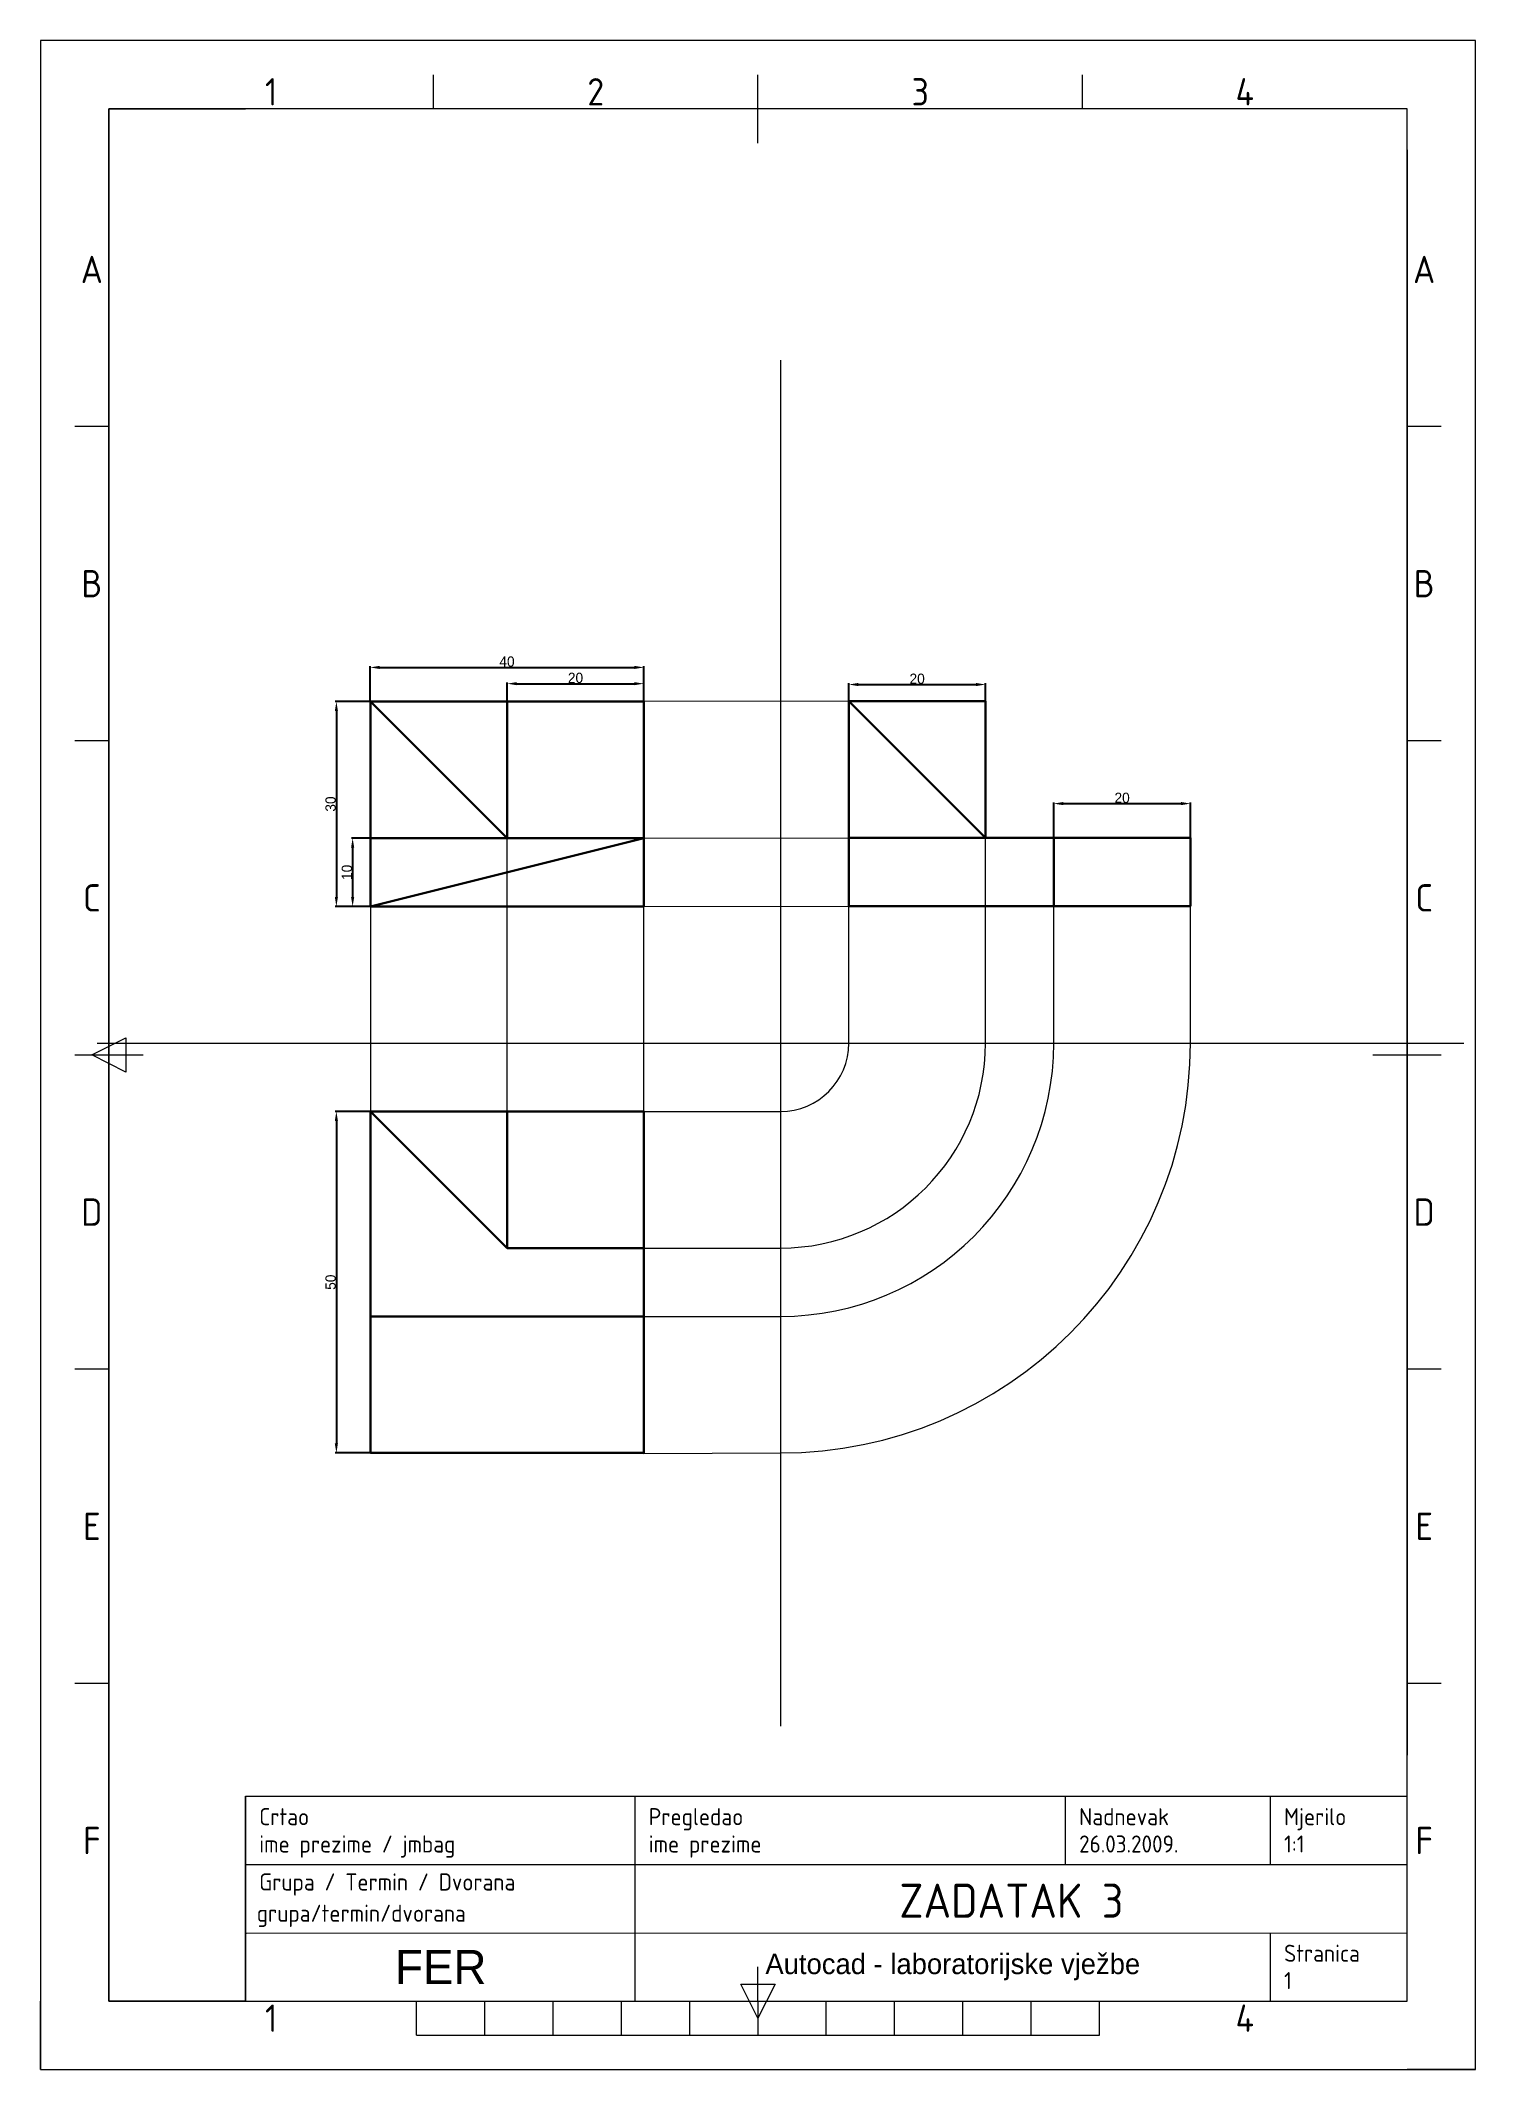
# Paper-space layout 'pdf' of a CAD drawing. Header units: inches, sheet in millimetres. Extents: x 0 to 210, y 0 to 297.
# The model-space entities are those that its viewports show. They can reach past a viewport. Long polylines and large blocks are cut down to what shows.
import ezdxf
from ezdxf.enums import TextEntityAlignment as Align

# ---------------------------------------------------------------- set-up
doc = ezdxf.new("R2010")
doc.units = ezdxf.units.IN
doc.header["$MEASUREMENT"] = 0
for name, color, linetype, lineweight in [('FRAME 050', 7, 'Continuous', 0), ('FRAME 070', 7, 'Continuous', 0), ('FRAME 200', 8, 'Continuous', 0), ('kota', 250, 'Continuous', 15), ('pomoćna', 80, 'Continuous', 15), ('TEKST SASTAVNICE', 7, 'Continuous', 0), ('vidljivi brid', 250, 'Continuous', 30), ('Viewport', 7, 'Continuous', 0)]:
    doc.layers.add(name, color=color, linetype=linetype, lineweight=lineweight)
doc.styles.add('ISO Proportional', font='')
doc.styles.get('ISO Proportional').set_extended_font_data('isocp.shx')
doc.dimstyles.get("Standard").update_dxf_attribs({"dimtxt": 1.5, "dimasz": 1.4, "dimexe": 0.18, "dimexo": 0.0625, "dimgap": 0.09, "dimtad": 1, "dimdec": 0, "dimzin": 0, "dimdsep": 46, "dimtxsty": 'Standard', "dimcen": 0.09, "dimclrd": 7, "dimadec": 0, "dimazin": 0, "dimtfac": 1, "dimtdec": 0, "dimtofl": 0, "dimtmove": 0, "dimatfit": 3, "dimfxl": 1, "dimtolj": 1, "dimtzin": 0, "dimarcsym": 1})

# ---------------------------------------------------------------- blocks, each defined once
blk = doc.blocks.new('ISO_A4_FER_AutoCAD[1].dwg')
at = {"layer": 'FRAME 050'}
for p, q in [((57.5, 287), (57.5, 292)), ((105, 282), (105, 292)), ((152.5, 287), (152.5, 292)), ((10, 240.5), (5, 240.5)), ((205, 240.5), (200, 240.5)), ((10, 194.5), (5, 194.5)), ((205, 194.5), (200, 194.5)), ((7.5, 148.5), (12.5, 151)), ((12.5, 151), (12.5, 146)), ((5, 148.5), (15, 148.5)), ((12.5, 146), (7.5, 148.5)), ((195, 148.5), (205, 148.5)), ((10, 102.5), (5, 102.5)), ((205, 102.5), (200, 102.5)), ((10, 56.5), (5, 56.5)), ((205, 56.5), (200, 56.5)), ((105, 10), (105, 15)), ((105, 7.5), (102.5, 12.5)), ((102.5, 12.5), (107.5, 12.5)), ((107.5, 12.5), (105, 7.5)), ((55, 5), (55, 10)), ((65, 5), (65, 10)), ((75, 5), (75, 10)), ((85, 5), (85, 10)), ((95, 5), (95, 10)), ((105, 10), (105, 5)), ((115, 5), (115, 10)), ((125, 5), (125, 10)), ((135, 5), (135, 10)), ((145, 5), (145, 10)), ((155, 5), (155, 10)), ((55, 5), (155, 5))]:
    blk.add_line(p, q, dxfattribs=at)
at = {"layer": 'FRAME 070'}
for p, q in [((10, 287), (10, 10)), ((200, 287), (10, 287)), ((200, 10), (200, 287)), ((30, 40), (200, 40)), ((30, 10), (30, 40)), ((87, 30), (87, 40)), ((150, 30), (150, 40)), ((180, 30), (180, 40)), ((30, 30), (200, 30)), ((87.01, 10.02), (87.02, 30)), ((30.13, 19.97), (200, 20)), ((180, 10), (180, 20)), ((10, 10), (200, 10))]:
    blk.add_line(p, q, dxfattribs=at)
at = {"layer": 'FRAME 200'}
for p, q in [((0, 297), (0, 287)), ((10, 297), (0, 297)), ((210, 297), (200, 297)), ((210, 287), (210, 297)), ((0, 0), (0, 10)), ((210, 0), (210, 10)), ((0, 0), (10, 0)), ((210, 0), (200, 0))]:
    blk.add_line(p, q, dxfattribs=at)
at = {"layer": 'Viewport'}
for p, q in [((10, 287), (30, 287)), ((10, 10), (10, 287)), ((200, 281), (200, 46)), ((30, 40), (30, 10)), ((30, 10), (10, 10))]:
    blk.add_line(p, q, dxfattribs=at)
at = {"layer": 'FRAME 050', "style": 'ISO Proportional'}
for s, p in [('1', (33.75, 289.5)), ('2', (81.25, 289.5)), ('3', (128.75, 289.5)), ('4', (176.25, 289.5)), ('A', (7.5, 263.5)), ('A', (202.5, 263.5)), ('B', (7.5, 217.5)), ('B', (202.5, 217.5)), ('C', (7.5, 171.5)), ('C', (202.5, 171.5)), ('D', (7.5, 125.5)), ('D', (202.5, 125.5)), ('E', (7.5, 79.5)), ('E', (202.5, 79.5)), ('F', (7.5, 33.5)), ('F', (202.5, 33.5)), ('1', (33.75, 7.5)), ('4', (176.25, 7.5))]:
    blk.add_text(s, height=4, dxfattribs=at).set_placement(p, align=Align.MIDDLE_CENTER)
at = {"layer": 'FRAME 070', "linetype": 'Continuous', "lineweight": 0, "attachment_point": 5}
for s, insert, char_height, width in [('FER', (58.57, 14.99), 5, 56.8833), ('Autocad - laboratorijske vježbe', (133.51, 15), 3, 92.9897)]:
    blk.add_mtext(s, dxfattribs=dict(at, insert=insert, char_height=char_height, width=width))
at = {"layer": 'TEKST SASTAVNICE', "linetype": 'Continuous', "lineweight": 0, "char_height": 2.5, "attachment_point": 1, "style": 'ISO Proportional'}
for s, insert, width in [('Crtao', (32, 38.25), 9.5238), ('Pregledao', (89, 38.25), 17.619), ('Nadnevak', (152, 38.25), 17.0238), ('Mjerilo', (182, 38.25), 11.1905), ('Stranica', (182, 18.25), 14.6429)]:
    blk.add_mtext(s, dxfattribs=dict(at, insert=insert, width=width))
at = {"layer": 'TEKST SASTAVNICE', "linetype": 'Continuous', "lineweight": 0, "insert": (32, 28.69), "char_height": 2.5, "width": 52.2994, "attachment_point": 1}
blk.add_mtext('{\\Fisocp|c238;Grupa / Termin / Dvorana}', dxfattribs=at)
at = {"layer": 'TEKST SASTAVNICE', "style": 'ISO Proportional'}
for tag, p in [('IME_I_PREZIME/MB', (32, 33)), ('IME_I_PREZIME_ASISTENTA', (89, 33)), ('NADNEVAK', (152, 33)), ('MJERILO', (182, 33)), ('GRUPA/TERMIN/DVORANA', (31.64, 22.86)), ('STR_BR', (182, 13))]:
    blk.add_attdef(tag, text='', height=2.5, dxfattribs=at).set_placement(p, align=Align.MIDDLE_LEFT)
blk.add_attdef('NAZIV_CRTEZA', text='', height=5, dxfattribs=at).set_placement((142.08, 24.7), align=Align.MIDDLE_CENTER)
blk = doc.blocks.new('*D2')
at = {"layer": 'Defpoints', "color": 0}
for p in [(30, 52.49), (10, 50.06), (30, 50.06)]:
    blk.add_point(p, dxfattribs=at)
at = {"layer": 'kota', "color": 0, "lineweight": -2}
for p, q in [((10, 50.12), (10, 52.67)), ((30, 50.12), (30, 52.67))]:
    blk.add_line(p, q, dxfattribs=at)
at = {"layer": 'kota', "color": 7, "lineweight": -2}
blk.add_line((11.4, 52.49), (28.6, 52.49), dxfattribs=at)
at = {"layer": 'kota', "color": 7}
for points in [[(11.4, 52.73), (11.4, 52.26), (10, 52.49)], [(28.6, 52.73), (28.6, 52.26), (30, 52.49)]]:
    blk.add_solid(points, dxfattribs=at)
at = {"layer": 'kota', "color": 0, "insert": (20, 53.33), "char_height": 1.5, "attachment_point": 5}
blk.add_mtext('\\A1;20', dxfattribs=at)
blk = doc.blocks.new('*D3')
at = {"layer": 'Defpoints', "color": 0}
for p in [(60, 35.06), (40, 30.06), (60, 30.06)]:
    blk.add_point(p, dxfattribs=at)
at = {"layer": 'kota', "color": 0, "lineweight": -2}
for p, q in [((40, 30.12), (40, 35.24)), ((60, 30.12), (60, 35.24))]:
    blk.add_line(p, q, dxfattribs=at)
at = {"layer": 'kota', "color": 7, "lineweight": -2}
blk.add_line((41.4, 35.06), (58.6, 35.06), dxfattribs=at)
at = {"layer": 'kota', "color": 7}
for points in [[(41.4, 35.3), (41.4, 34.83), (40, 35.06)], [(58.6, 35.3), (58.6, 34.83), (60, 35.06)]]:
    blk.add_solid(points, dxfattribs=at)
at = {"layer": 'kota', "color": 0, "insert": (50, 35.9), "char_height": 1.5, "attachment_point": 5}
blk.add_mtext('\\A1;20', dxfattribs=at)
blk = doc.blocks.new('*D5')
at = {"layer": 'Defpoints', "color": 0}
for p in [(-60, 50), (-65, 20), (-60, 20)]:
    blk.add_point(p, dxfattribs=at)
at = {"layer": 'kota', "color": 0, "lineweight": -2}
for p, q in [((-60.06, 50), (-65.18, 50)), ((-60.06, 20), (-65.18, 20))]:
    blk.add_line(p, q, dxfattribs=at)
at = {"layer": 'kota', "color": 7, "lineweight": -2}
blk.add_line((-65, 48.6), (-65, 21.4), dxfattribs=at)
at = {"layer": 'kota', "color": 7}
for points in [[(-65.23, 48.6), (-64.77, 48.6), (-65, 50)], [(-65.23, 21.4), (-64.77, 21.4), (-65, 20)]]:
    blk.add_solid(points, dxfattribs=at)
at = {"layer": 'kota', "color": 0, "insert": (-65.84, 35), "char_height": 1.5, "attachment_point": 5, "rotation": 90}
blk.add_mtext('\\A1;30', dxfattribs=at)
blk = doc.blocks.new('*D6')
at = {"layer": 'Defpoints', "color": 0}
for p in [(-20, 55), (-60.06, 50), (-20, 50)]:
    blk.add_point(p, dxfattribs=at)
at = {"layer": 'kota', "color": 0, "lineweight": -2}
for p, q in [((-60.06, 50.06), (-60.06, 55.18)), ((-20, 50.06), (-20, 55.18))]:
    blk.add_line(p, q, dxfattribs=at)
at = {"layer": 'kota', "color": 7, "lineweight": -2}
blk.add_line((-58.66, 55), (-21.4, 55), dxfattribs=at)
at = {"layer": 'kota', "color": 7}
for points in [[(-58.66, 55.23), (-58.66, 54.77), (-60.06, 55)], [(-21.4, 55.23), (-21.4, 54.77), (-20, 55)]]:
    blk.add_solid(points, dxfattribs=at)
at = {"layer": 'kota', "color": 0, "insert": (-40.03, 55.84), "char_height": 1.5, "attachment_point": 5}
blk.add_mtext('\\A1;40', dxfattribs=at)
blk = doc.blocks.new('*D9')
at = {"layer": 'Defpoints', "color": 0}
for p in [(-60, -10), (-65, -60), (-60, -60)]:
    blk.add_point(p, dxfattribs=at)
at = {"layer": 'kota', "color": 0, "lineweight": -2}
for p, q in [((-60.06, -10), (-65.18, -10)), ((-60.06, -60), (-65.18, -60))]:
    blk.add_line(p, q, dxfattribs=at)
at = {"layer": 'kota', "color": 7, "lineweight": -2}
blk.add_line((-65, -11.4), (-65, -58.6), dxfattribs=at)
at = {"layer": 'kota', "color": 7}
for points in [[(-65.23, -11.4), (-64.77, -11.4), (-65, -10)], [(-65.23, -58.6), (-64.77, -58.6), (-65, -60)]]:
    blk.add_solid(points, dxfattribs=at)
at = {"layer": 'kota', "color": 0, "insert": (-65.84, -35), "char_height": 1.5, "attachment_point": 5, "rotation": 90}
blk.add_mtext('\\A1;50', dxfattribs=at)
blk = doc.blocks.new('*D11')
at = {"layer": 'Defpoints', "color": 0}
for p in [(-20, 52.62), (-40, 50), (-20, 50)]:
    blk.add_point(p, dxfattribs=at)
at = {"layer": 'kota', "color": 0, "lineweight": -2}
for p, q in [((-40, 50.06), (-40, 52.8)), ((-20, 50.06), (-20, 52.8))]:
    blk.add_line(p, q, dxfattribs=at)
at = {"layer": 'kota', "color": 7, "lineweight": -2}
blk.add_line((-38.6, 52.62), (-21.4, 52.62), dxfattribs=at)
at = {"layer": 'kota', "color": 7}
for points in [[(-38.6, 52.85), (-38.6, 52.39), (-40, 52.62)], [(-21.4, 52.85), (-21.4, 52.39), (-20, 52.62)]]:
    blk.add_solid(points, dxfattribs=at)
at = {"layer": 'kota', "color": 0, "insert": (-30, 53.46), "char_height": 1.5, "attachment_point": 5}
blk.add_mtext('\\A1;20', dxfattribs=at)
blk = doc.blocks.new('*D12')
at = {"layer": 'Defpoints', "color": 0}
for p in [(-60, 30), (-62.62, 20), (-60, 20)]:
    blk.add_point(p, dxfattribs=at)
at = {"layer": 'kota', "color": 0, "lineweight": -2}
for p, q in [((-60.06, 30), (-62.8, 30)), ((-60.06, 20), (-62.8, 20))]:
    blk.add_line(p, q, dxfattribs=at)
at = {"layer": 'kota', "color": 7, "lineweight": -2}
blk.add_line((-62.62, 28.6), (-62.62, 21.4), dxfattribs=at)
at = {"layer": 'kota', "color": 7}
for points in [[(-62.85, 28.6), (-62.39, 28.6), (-62.62, 30)], [(-62.85, 21.4), (-62.39, 21.4), (-62.62, 20)]]:
    blk.add_solid(points, dxfattribs=at)
at = {"layer": 'kota', "color": 0, "insert": (-63.46, 25), "char_height": 1.5, "attachment_point": 5, "rotation": 90}
blk.add_mtext('\\A1;10', dxfattribs=at)

msp = doc.modelspace()

# ---------------------------------------------------------------- linework, layer by layer
at = {"layer": 'pomoćna'}
for p, q in [((0, 100), (0, -100)), ((10, 50.0625), (-20, 50)), ((-40, -10), (-40, 30)), ((10, 30), (-20, 29.9375)), ((-20, -10), (-20, 29.9375)), ((30, 0), (30, 30.0625)), ((-60, 20), (-60, -10)), ((10, 20), (-20, 19.9375)), ((10, 0), (10, 20)), ((40, 0), (40, 20.0625)), ((60, 0), (60, 20)), ((-100, 0), (100, 0)), ((0, 0), (0, 0)), ((-20, -10), (0, -10)), ((-20, -30), (0, -30)), ((-20, -40), (0, -40)), ((-20, -60.0625), (0, -60))]:
    msp.add_line(p, q, dxfattribs=at)
for radius in [10, 30, 40, 60]:
    msp.add_arc((0, 0), radius, 270, 0, dxfattribs=at)
at = {"layer": 'vidljivi brid'}
for p, q in [((-60, 20), (-60, 50)), ((-60, 50), (-20, 50)), ((-60, 50), (-40, 30)), ((-40, 30), (-40, 50)), ((-20, 50), (-20, 20)), ((10, 30.0625), (10, 50.0625)), ((10, 50.0625), (30, 50.0625)), ((30, 30.0625), (10, 50.0625)), ((30, 50.0625), (30, 30.0625)), ((-60, 20), (-20, 30)), ((-20, 30), (-60, 30)), ((60, 30.0625), (10, 30.0625)), ((10, 30.0625), (10, 20.0625)), ((40, 30.0625), (40, 20.0625)), ((60, 20.0625), (60, 30.0625)), ((-20, 20), (-60, 20)), ((10, 20.0625), (60, 20.0625)), ((-60, -60), (-60, -10)), ((-60, -10), (-20, -10)), ((-60, -10), (-40, -30)), ((-40, -30), (-40, -10)), ((-20, -10), (-20, -60)), ((-40, -30), (-20, -30)), ((-20, -40), (-60, -40)), ((-20, -60), (-60, -60))]:
    msp.add_line(p, q, dxfattribs=at)
for points in [[(-60, 50), (-60, 50)], [(-60, 50), (-20, 50), (-20, 20), (-60, 20), (-20, 30), (-40, 30), (-60, 30), (-60, 20), (-20, 30), (-60, 30), (-60, 50), (-40, 30), (-40, 50)], [(10, 50.0625), (10, 20.0625), (60, 20.0625), (60, 30.0625), (40, 30.0625), (40, 20.0625), (40, 30.0625), (10, 30.0625), (10, 50.0625), (30, 30.0625), (30, 50.0625), (10, 50.0625), (10, 50.0625)], [(-60, -10), (-20, -10), (-20, -60), (-60, -60), (-60, -10), (-40, -30), (-40, -10), (-20, -10), (-20, -30), (-40, -30), (-60, -10), (-60, -40), (-20, -40), (-20, -60), (-60, -60)]]:
    msp.add_lwpolyline(points, dxfattribs=at)

# ---------------------------------------------------------------- dimensions: what is measured, and where the dimension line sits
at = {"layer": 'kota'}
for base, p1, p2, picture, middle in [((-20, 55), (-60.0625, 50), (-20, 50), '*D6', (-40.0312, 55.84)), ((-20, 52.6213), (-40, 50), (-20, 50), '*D11', (-30, 53.4613)), ((60, 35.0625), (40, 30.0625), (60, 30.0625), '*D3', (50, 35.9025))]:
    dim = msp.add_linear_dim(base=base, p1=p1, p2=p2, dimstyle='Standard', dxfattribs=at)
    dim.commit()
    dim.dimension.update_dxf_attribs({"geometry": picture, "text_midpoint": middle})
dim = msp.add_linear_dim(base=(30, 52.4925), p1=(10, 50.0625), p2=(30, 50.0625), dimstyle='Standard', dxfattribs=at)
dim.commit()
dim.dimension.update_dxf_attribs({"geometry": '*D2', "text_midpoint": (20, 52.4925), "dimtype": 160})
for base, p1, p2, picture, middle in [((-65, 20), (-60, 50), (-60, 20), '*D5', (-65.84, 35)), ((-62.6213, 20), (-60, 30), (-60, 20), '*D12', (-63.4613, 25)), ((-65, -60), (-60, -10), (-60, -60), '*D9', (-65.84, -35))]:
    dim = msp.add_linear_dim(base=base, p1=p1, p2=p2, angle=90, dimstyle='Standard', dxfattribs=at)
    dim.commit()
    dim.dimension.update_dxf_attribs({"geometry": picture, "text_midpoint": middle})

psp = doc.layouts.new('pdf')

# ---------------------------------------------------------------- block references
at = {"layer": 'kota'}
psp.add_blockref('ISO_A4_FER_AutoCAD[1].dwg', (0, 0), dxfattribs=at).add_auto_attribs({'IME_I_PREZIME/MB': 'ime prezime / jmbag', 'IME_I_PREZIME_ASISTENTA': 'ime prezime', 'NADNEVAK': '26.03.2009.', 'NAZIV_CRTEZA': 'ZADATAK 3', 'MJERILO': '1:1', 'STR_BR': '1', 'GRUPA/TERMIN/DVORANA': 'grupa/termin/dvorana'})

# ---------------------------------------------------------------- viewports
psp.add_viewport(center=(105, 148.5), size=(210, 297), view_center_point=(-3.292, -1.7389), view_height=297, dxfattribs=at)

doc.saveas('drawing.dxf')
